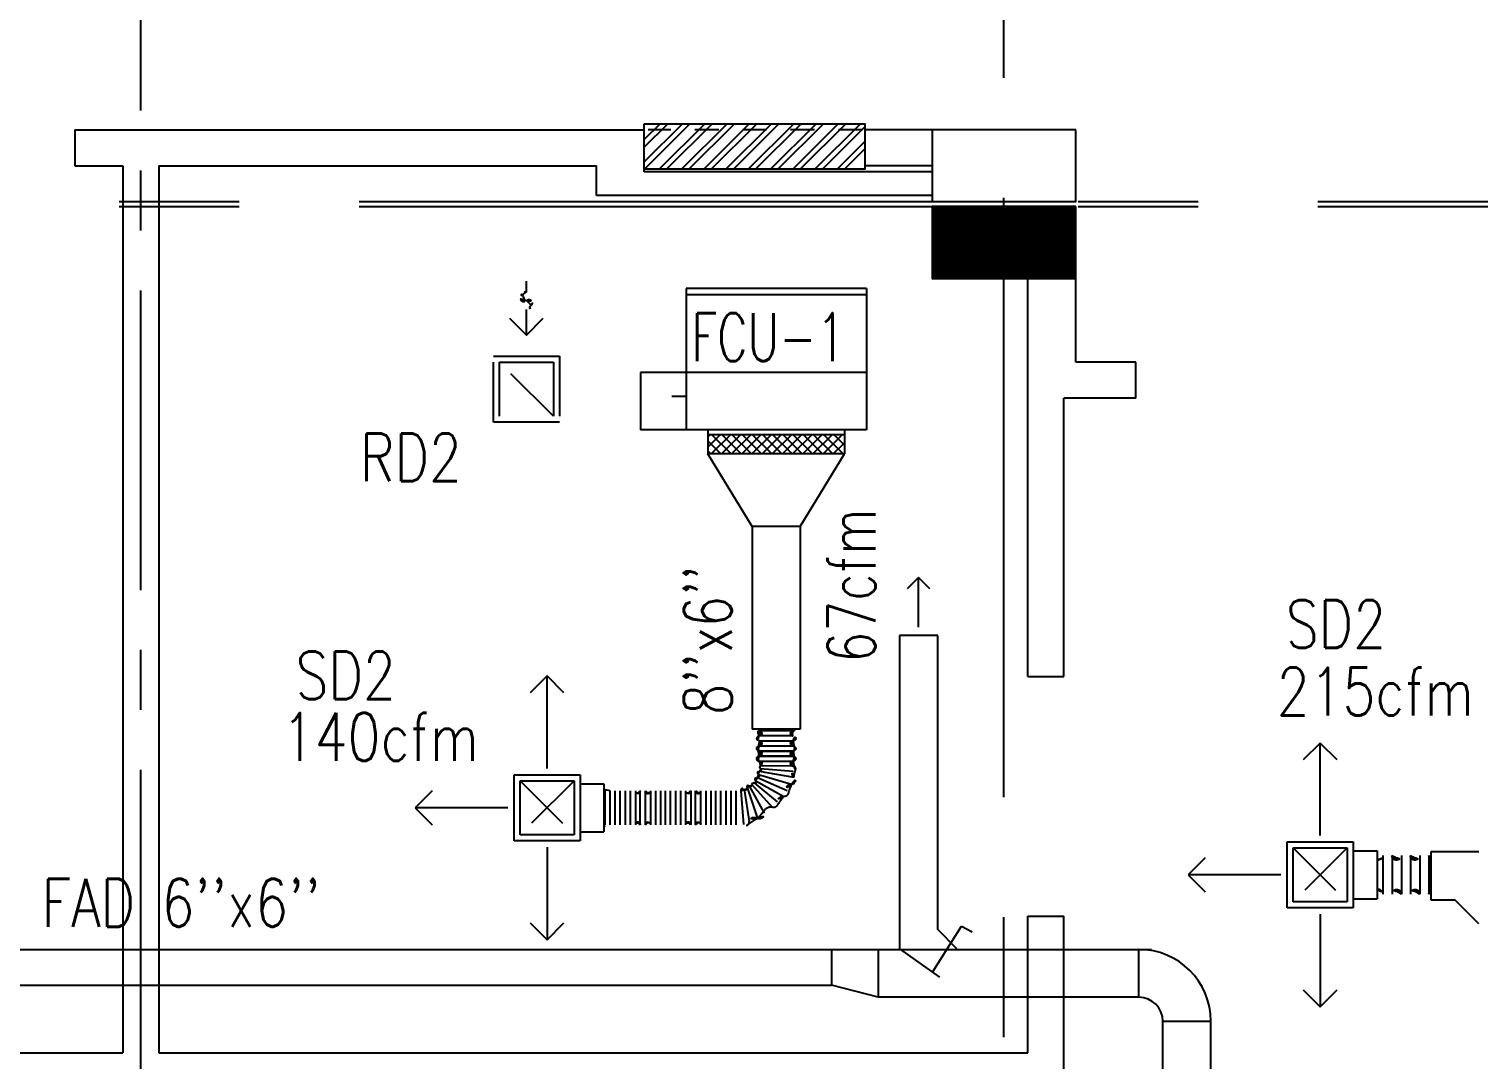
# Model space of a CAD drawing. Extents: x 417866200 to 417866302, y 43498034 to 43498122.
# Drawn here: x 417866255.56 to 417866261.61, y 43498064.48 to 43498068.78 of the extents above; entities that cross this region are included whole.
import ezdxf

# ---------------------------------------------------------------- set-up
doc = ezdxf.new("R2010")
doc.units = 0
doc.header["$MEASUREMENT"] = 0
for name, pattern in [('CENTER', [2, 1.25, -0.25, 0.25, -0.25]), ('CENTERX2', [4, 2.5, -0.5, 0.5, -0.5]), ('HIDDEN', [0.375, 0.25, -0.125])]:
    doc.linetypes.add(name, pattern=pattern)
doc.layers.get('0').update_dxf_attribs({"linetype": 'CONTINUOUS'})
for name, color, linetype in [('AXES', 11, 'CENTERX2'), ('AXES1', 11, 'CENTER'), ('COL', 7, 'CONTINUOUS'), ('DUCT', 6, 'CONTINUOUS'), ('FCU', 6, 'CONTINUOUS'), ('FHC', 9, 'CONTINUOUS'), ('HAT', 11, 'CONTINUOUS'), ('M-AC-FLEX', 7, 'CONTINUOUS'), ('M-EGU.', 2, 'CONTINUOUS'), ('M-TEXT', 2, 'CONTINUOUS'), ('WALL', 9, 'CONTINUOUS')]:
    doc.layers.add(name, color=color, linetype=linetype)
doc.styles.add('ROMANS', font='ROMANS.shx', dxfattribs={"width": 0.6})

# ---------------------------------------------------------------- blocks, each defined once
blk = doc.blocks.new('C5')
at = {"layer": 'HAT', "linetype": 'ByBlock'}
h = blk.add_hatch(dxfattribs=at)
h.set_pattern_fill('ANSI31', color=256, scale=300, style=0)
h.set_pattern_definition([(45, (-223356.1822811712, -51411.00533739349), (-26.51650429449553, 26.51650429449553), [])])
h.paths.add_polyline_path([(300.0000000001455, 300.0000000000218), (0, 300.0000000000146), (0, 1.455191522836685e-11), (300.0000000001164, 3.637978807091713e-11)])
h.paths.add_polyline_path([(599.9999999999709, 300.0000000000073), (300.0000000001455, 300.0000000000073), (300.0000000000873, 4.365574568510056e-11), (600, 6.548361852765083e-11)])
at = {"layer": 'COL'}
blk.add_lwpolyline([(600, 300.0000000000509), (0, 300.0000000000218), (0, 2.91038304567337e-11), (600, 5.820766091346741e-11)], close=True, dxfattribs=at)
blk = doc.blocks.new('*X57')
at = {"color": 0}
for p, q in [((23911.7016311791, -1650.208508714593), (23965.97302511345, -1595.937114780238)), ((23911.7016311791, -1597.1755001256), (23912.94001652446, -1595.937114780238)), ((23969.80072215648, -1695.937114780238), (23911.7016311791, -1637.838023802854)), ((23919.00603370244, -1695.937114780238), (24019.00603370244, -1595.937114780238)), ((24022.83373074547, -1695.937114780238), (23922.83373074547, -1595.937114780238)), ((23972.03904229144, -1695.937114780238), (24072.03904229143, -1595.937114780238)), ((24075.86673933447, -1695.937114780238), (23975.86673933446, -1595.937114780238)), ((24025.07205088043, -1695.937114780238), (24125.07205088042, -1595.937114780238)), ((24128.89974792346, -1695.937114780238), (24028.89974792345, -1595.937114780238)), ((24078.10505946942, -1695.937114780238), (24178.10505946941, -1595.937114780238)), ((24181.93275651245, -1695.937114780238), (24081.93275651244, -1595.937114780238)), ((24131.13806805841, -1695.937114780238), (24231.13806805841, -1595.937114780238)), ((24234.96576510144, -1695.937114780238), (24134.96576510143, -1595.937114780238)), ((24184.1710766474, -1695.937114780238), (24284.1710766474, -1595.937114780238)), ((24287.99877369043, -1695.937114780238), (24187.99877369043, -1595.937114780238)), ((24237.20408523639, -1695.937114780238), (24337.20408523639, -1595.937114780238)), ((24341.03178227942, -1695.937114780238), (24241.03178227942, -1595.937114780238)), ((24290.23709382538, -1695.937114780238), (24390.23709382538, -1595.937114780238)), ((24394.06479086841, -1695.937114780238), (24294.06479086841, -1595.937114780238)), ((24343.27010241437, -1695.937114780238), (24443.27010241437, -1595.937114780238)), ((24447.0977994574, -1695.937114780238), (24347.0977994574, -1595.937114780238)), ((24396.30311100336, -1695.937114780238), (24496.30311100336, -1595.937114780238)), ((24500.13080804639, -1695.937114780238), (24400.13080804639, -1595.937114780238)), ((24449.33611959235, -1695.937114780238), (24549.33611959235, -1595.937114780238)), ((24553.16381663538, -1695.937114780238), (24453.16381663538, -1595.937114780238)), ((24502.36912818134, -1695.937114780238), (24602.36912818134, -1595.937114780238)), ((24606.19682522438, -1695.937114780238), (24506.19682522438, -1595.937114780238)), ((24555.40213677034, -1695.937114780238), (24623.7016311791, -1627.637620371471)), ((24623.7016311791, -1660.408912145975), (24559.22983381337, -1595.937114780238)), ((24623.7016311791, -1607.375903556984), (24612.26284240236, -1595.937114780238)), ((23916.76771356749, -1695.937114780238), (23911.7016311791, -1690.871032391843)), ((24608.43514535933, -1695.937114780238), (24623.7016311791, -1680.670628960463))]:
    blk.add_line(p, q, dxfattribs=at)

msp = doc.modelspace()

# ---------------------------------------------------------------- hatches: boundary and pattern name
at = {"layer": 'FHC', "linetype": 'ByBlock', "ltscale": 0.3}
h = msp.add_hatch(dxfattribs=at)
h.set_pattern_fill('ANSI32', color=11, scale=0.175, style=0)
h.set_pattern_definition([(45, (417866025.9277745, 43498037.14096707), (-0.04640388251536718, 0.04640388251536719), []), (45, (417866025.9587104, 43498037.14096707), (-0.04640388251536718, 0.04640388251536719), [])])
h.paths.add_polyline_path([(417866259.0439568, 43498068.19197241), (417866259.0439568, 43498068.38197241), (417866258.1239568, 43498068.38197241), (417866258.1239568, 43498068.19197241)])
h.paths.add_polyline_path([(417866257.9113482, 43498067.77084868), (417866257.9113482, 43498068.19168202), (417866258.1738482, 43498068.19168202), (417866258.1738482, 43498067.77084868)], flags=9)

# ---------------------------------------------------------------- linework, layer by layer
at = {"layer": 'AXES'}
for p, q in [((417866259.6239568, 43498033.57267877), (417866259.6239568, 43498111.28535389)), ((417866200.9339568, 43498068.05697241), (417866268.6239568, 43498068.05697241)), ((417866200.9339568, 43498068.03697241), (417866268.6239568, 43498068.03697241))]:
    msp.add_line(p, q, dxfattribs=at)
at = {"layer": 'AXES1'}
msp.add_line((417866256.0239568, 43498040.43697241), (417866256.0239568, 43498099.25697241), dxfattribs=at)
at = {"layer": 'DUCT'}
for p, q in [((417866258.574056, 43498066.70158062), (417866258.389256, 43498067.00492969)), ((417866258.7740561, 43498066.70158062), (417866258.958856, 43498067.00492969)), ((417866258.7740561, 43498066.70158062), (417866258.574056, 43498066.70158062)), ((417866258.574056, 43498066.70158062), (417866258.574056, 43498065.85706094)), ((417866258.774056, 43498066.70158062), (417866258.7740559, 43498065.85706094)), ((417866259.3478314, 43498066.24758333), (417866259.1878314, 43498066.24758333)), ((417866259.1878314, 43498066.24758333), (417866259.1878314, 43498064.94067307)), ((417866259.3478314, 43498065.02067307), (417866259.3478314, 43498066.24758333)), ((417866258.7740559, 43498065.85706094), (417866258.574056, 43498065.85706094)), ((417866261.4049506, 43498065.34456706), (417866261.4049506, 43498065.14456706)), ((417866261.6049506, 43498065.34456706), (417866261.4049506, 43498065.34456706)), ((417866261.4049506, 43498065.14456706), (417866261.5049506, 43498065.14456706)), ((417866261.6049506, 43498065.04456706), (417866261.5049506, 43498065.14456706)), ((417866259.3263364, 43498064.84369082), (417866259.4464822, 43498065.03515928)), ((417866259.4278314, 43498064.94067307), (417866259.3478314, 43498065.02067307)), ((417866259.4464822, 43498065.03515928), (417866259.4916357, 43498065.01214089)), ((417866259.4464822, 43498065.03515928), (417866259.4464822, 43498065.03515928)), ((417866253.4605438, 43498064.93845511), (417866260.2400377, 43498064.93845511)), ((417866258.9040488, 43498064.93845511), (417866258.9040488, 43498064.78845511)), ((417866259.0987608, 43498064.93845511), (417866259.0987608, 43498064.73845512)), ((417866259.1878314, 43498064.94067307), (417866259.3557689, 43498064.82308198)), ((417866253.4605438, 43498064.78845511), (417866258.9040488, 43498064.78845511)), ((417866259.0987608, 43498064.73845512), (417866258.9040488, 43498064.78845511)), ((417866260.186946, 43498064.73845512), (417866259.0987608, 43498064.73845512))]:
    msp.add_line(p, q, dxfattribs=at)
at = {"layer": 'DUCT', "color": 2}
for p, q in [((417866259.2678866, 43498066.4897475), (417866259.2207466, 43498066.44260752)), ((417866259.2678866, 43498066.28229366), (417866259.2678866, 43498066.4897475)), ((417866259.3150266, 43498066.44260752), (417866259.2678866, 43498066.4897475))]:
    msp.add_line(p, q, dxfattribs=at)
at = {"layer": 'DUCT', "linetype": 'ByBlock'}
for p, q in [((417866260.186946, 43498064.73845512), (417866260.186946, 43498064.93845511)), ((417866260.2869461, 43498060.72857917), (417866260.2869461, 43498064.63845512)), ((417866260.2869461, 43498064.63845512), (417866260.486946, 43498064.63845512)), ((417866260.486946, 43498054.59822033), (417866260.486946, 43498064.63845512))]:
    msp.add_line(p, q, dxfattribs=at)
for radius in [0.3, 0.1]:
    msp.add_arc((417866260.186946, 43498064.63845512), radius, 0, 90, dxfattribs=at)
at = {"layer": 'FCU', "color": 6}
for p, q in [((417866259.050056, 43498067.69452969), (417866258.298056, 43498067.69452969)), ((417866258.298056, 43498067.69452969), (417866258.298056, 43498067.10492969)), ((417866259.050056, 43498067.69452969), (417866259.050056, 43498067.10492969)), ((417866259.050056, 43498067.34492969), (417866258.298056, 43498067.34492969)), ((417866259.050056, 43498067.10492969), (417866258.298056, 43498067.10492969))]:
    msp.add_line(p, q, dxfattribs=at)
at = {"layer": 'FCU', "color": 3}
for p, q in [((417866259.050056, 43498067.66892969), (417866258.298056, 43498067.66892969)), ((417866258.1076561, 43498067.34492969), (417866258.1076561, 43498067.10492969)), ((417866258.298056, 43498067.34492969), (417866258.1076561, 43498067.34492969)), ((417866258.298056, 43498067.2449158), (417866258.2393769, 43498067.2449158)), ((417866258.298056, 43498067.10492969), (417866258.1076561, 43498067.10492969)), ((417866258.3892561, 43498067.10492969), (417866258.3892561, 43498067.00492969)), ((417866258.958856, 43498067.08492969), (417866258.3892561, 43498067.08492969)), ((417866258.958856, 43498067.10492969), (417866258.958856, 43498067.00492969)), ((417866258.958856, 43498067.00492969), (417866258.3892561, 43498067.00492969))]:
    msp.add_line(p, q, dxfattribs=at)
at = {"layer": 'FHC', "color": 250, "linetype": 'HIDDEN', "ltscale": 0.25}
msp.add_line((417866259.0342513, 43498068.35697241), (417866258.1396002, 43498068.35697241), dxfattribs=at)
at = {"layer": 'FHC', "linetype": 'ByBlock', "ltscale": 0.3}
msp.add_lwpolyline([(417866258.1239568, 43498068.38197241), (417866259.0439568, 43498068.38197241), (417866259.0439568, 43498068.19197241), (417866258.1239568, 43498068.19197241)], close=True, dxfattribs=at)
at = {"layer": 'M-AC-FLEX', "color": 11}
for p, q in [((417866258.6033992, 43498065.80794889), (417866258.7447128, 43498065.80794889)), ((417866258.7448979, 43498065.84977932), (417866258.6035843, 43498065.84977932)), ((417866258.7448979, 43498065.82869662), (417866258.6035843, 43498065.82869662)), ((417866258.6033992, 43498065.78683264), (417866258.7447128, 43498065.78683264)), ((417866258.6033992, 43498065.78683252), (417866258.7447128, 43498065.78683252)), ((417866258.6033992, 43498065.76571638), (417866258.7447128, 43498065.76571638)), ((417866258.6033992, 43498065.76571626), (417866258.7447128, 43498065.76571626)), ((417866258.7447128, 43498065.76571622), (417866258.6033992, 43498065.76571622)), ((417866258.6033992, 43498065.74460001), (417866258.7447128, 43498065.74460001)), ((417866258.6033992, 43498065.74459995), (417866258.7447127, 43498065.74459995)), ((417866258.7447128, 43498065.74459987), (417866258.6033992, 43498065.74459987)), ((417866258.6033992, 43498065.72348364), (417866258.7447127, 43498065.72348364)), ((417866258.607505, 43498065.69243149), (417866258.7447127, 43498065.68125102)), ((417866258.7447127, 43498065.70236734), (417866258.6093779, 43498065.70422328)), ((417866258.5714479, 43498065.62734431), (417866258.6569511, 43498065.53208973)), ((417866258.5815038, 43498065.6325309), (417866258.6786684, 43498065.55327661)), ((417866258.5890296, 43498065.64135499), (417866258.7056782, 43498065.57646395)), ((417866258.595461, 43498065.65505644), (417866258.7195558, 43498065.60036328)), ((417866258.6003062, 43498065.66817981), (417866258.7380382, 43498065.62691262)), ((417866258.6030498, 43498065.6813351), (417866258.7482136, 43498065.65698989)), ((417866257.9606363, 43498065.45791528), (417866257.9606363, 43498065.59922884)), ((417866257.981719, 43498065.45791528), (417866257.981719, 43498065.59922884)), ((417866258.0024649, 43498065.45791528), (417866258.0024649, 43498065.59922884)), ((417866258.0235476, 43498065.45791528), (417866258.0235476, 43498065.59922884)), ((417866258.0442953, 43498065.59941395), (417866258.0442953, 43498065.45810041)), ((417866258.0654116, 43498065.59941395), (417866258.0654116, 43498065.45810041)), ((417866258.0654117, 43498065.59941395), (417866258.0654117, 43498065.45810041)), ((417866258.0865278, 43498065.59941395), (417866258.0865278, 43498065.45810041)), ((417866258.0865279, 43498065.59941395), (417866258.0865279, 43498065.45810041)), ((417866258.1072757, 43498065.45791528), (417866258.1072757, 43498065.59922884)), ((417866258.1283919, 43498065.45791528), (417866258.1283919, 43498065.59922884)), ((417866258.1491396, 43498065.59941395), (417866258.1491396, 43498065.45810041)), ((417866258.1491398, 43498065.59941395), (417866258.1491398, 43498065.45810041)), ((417866258.1702559, 43498065.59941395), (417866258.1702559, 43498065.45810041)), ((417866258.170256, 43498065.59941395), (417866258.170256, 43498065.45810041)), ((417866258.1913723, 43498065.59941395), (417866258.1913723, 43498065.45810041)), ((417866258.2121199, 43498065.45791528), (417866258.2121199, 43498065.59922884)), ((417866258.21212, 43498065.45791528), (417866258.21212, 43498065.59922884)), ((417866258.2332026, 43498065.45791528), (417866258.2332026, 43498065.59922884)), ((417866258.2332027, 43498065.45791528), (417866258.2332027, 43498065.59922884)), ((417866258.2539504, 43498065.59941395), (417866258.2539504, 43498065.45810041)), ((417866258.2750666, 43498065.59941395), (417866258.2750666, 43498065.45810041)), ((417866258.2750667, 43498065.59941395), (417866258.2750667, 43498065.45810041)), ((417866258.2961829, 43498065.59941395), (417866258.2961829, 43498065.45810041)), ((417866258.296183, 43498065.59941395), (417866258.296183, 43498065.45810041)), ((417866258.3172992, 43498065.59941395), (417866258.3172992, 43498065.45810041)), ((417866258.338047, 43498065.45791528), (417866258.338047, 43498065.59922884)), ((417866258.3587947, 43498065.59941395), (417866258.3587947, 43498065.45810041)), ((417866258.3587948, 43498065.59941395), (417866258.3587948, 43498065.45810041)), ((417866258.3799109, 43498065.59941395), (417866258.3799109, 43498065.45810041)), ((417866258.3799111, 43498065.59941395), (417866258.3799111, 43498065.45810041)), ((417866258.4010273, 43498065.59941395), (417866258.4010273, 43498065.45810041)), ((417866258.421775, 43498065.45791528), (417866258.421775, 43498065.59922884)), ((417866258.4428577, 43498065.45791528), (417866258.4428577, 43498065.59922884)), ((417866258.4636055, 43498065.59941395), (417866258.4636055, 43498065.45810041)), ((417866258.4847218, 43498065.59941395), (417866258.4847218, 43498065.45810041)), ((417866258.5058381, 43498065.59941395), (417866258.5058381, 43498065.45810041)), ((417866258.5269544, 43498065.59941395), (417866258.537748, 43498065.45882174)), ((417866258.5409253, 43498065.6063797), (417866258.5607933, 43498065.47144783)), ((417866258.5524873, 43498065.61280455), (417866258.5960288, 43498065.4844558)), ((417866258.560887, 43498065.62001169), (417866258.6232896, 43498065.50630388)), ((417866261.2043572, 43498065.33005215), (417866261.2043572, 43498065.16905825)), ((417866261.2426735, 43498065.33005215), (417866261.2426735, 43498065.16905825)), ((417866261.2426735, 43498065.33005215), (417866261.2426735, 43498065.16905825)), ((417866261.2816734, 43498065.33005215), (417866261.2816734, 43498065.16905825)), ((417866261.2816734, 43498065.33005215), (417866261.2816734, 43498065.16905825)), ((417866261.3193024, 43498065.33005215), (417866261.3193024, 43498065.16905825)), ((417866261.3193024, 43498065.33005215), (417866261.3193024, 43498065.16905825)), ((417866261.3583024, 43498065.33005215), (417866261.3583024, 43498065.16905825)), ((417866261.3583024, 43498065.33005215), (417866261.3583024, 43498065.16905825)), ((417866261.3966186, 43498065.33005215), (417866261.3966186, 43498065.16905825)), ((417866261.3966187, 43498065.33005215), (417866261.3966187, 43498065.16905825))]:
    msp.add_line(p, q, dxfattribs=at)
at = {"layer": 'M-AC-FLEX'}
for points in [[(417866258.6033992, 43498065.80794895, -1), (417866258.6033992, 43498065.78683264, 0.9999999999999997), (417866258.6033992, 43498065.76571626)], [(417866258.603618, 43498065.84981293, -0.9984073273170896), (417866258.6035843, 43498065.82869662, 1.018005099723095), (417866258.6035843, 43498065.80795056)], [(417866258.603618, 43498065.828663, 0.9981661208374292), (417866258.6035843, 43498065.84977932, -0.3698549349411748), (417866258.5933146, 43498065.85706094, -0.3698549349411748)], [(417866258.6033992, 43498065.78683264, 1), (417866258.6033992, 43498065.80794895)], [(417866258.7447128, 43498065.80794895, 1), (417866258.7447128, 43498065.78683264, -0.9999999999999997), (417866258.7447128, 43498065.76571626)], [(417866258.7448642, 43498065.84981293, 0.9984073273170896), (417866258.7448979, 43498065.82869662, -0.008922227067377475), (417866258.7452681, 43498065.82869662)], [(417866258.7448642, 43498065.828663, -0.9984073273170896), (417866258.7448979, 43498065.84977932, 0.008922227067377475), (417866258.7452681, 43498065.84977932)], [(417866258.7447128, 43498065.84975971, 0.3682764080200047), (417866258.7549781, 43498065.85706094, 0.3682764080200047)], [(417866258.7447128, 43498065.80794895, 0.9998379277357049), (417866258.745083, 43498065.82869828)], [(417866258.745083, 43498065.80794895, -0.004461024754221227), (417866258.7448979, 43498065.80795056)], [(417866258.6033992, 43498065.76571626, -1), (417866258.6033992, 43498065.78683264)], [(417866258.6033992, 43498065.78683264, 1), (417866258.6033992, 43498065.76571626)], [(417866258.6033992, 43498065.74460001, 1), (417866258.6033992, 43498065.76571626, -0.9999999999999997), (417866258.6033992, 43498065.78683264)], [(417866258.6033992, 43498065.76571628, -1), (417866258.6033992, 43498065.7446, 0.9999999999999997), (417866258.6033992, 43498065.72348359)], [(417866258.6033992, 43498065.76571626, -1), (417866258.6033992, 43498065.74460001)], [(417866258.7447128, 43498065.74460001, -1), (417866258.7447128, 43498065.76571626, 0.9999999999999997), (417866258.7447128, 43498065.78683264)], [(417866258.7447128, 43498065.7446, -1), (417866258.7447128, 43498065.76571628)], [(417866258.7447128, 43498065.76571628, 1), (417866258.7447128, 43498065.7446, -0.9999999999999997), (417866258.7447128, 43498065.72348359)], [(417866258.609378, 43498065.70422328, 0.7366527042480485), (417866258.6033992, 43498065.72348364, -0.9999999999999997), (417866258.6033992, 43498065.74459995)], [(417866258.6033992, 43498065.74459995, 1), (417866258.6033992, 43498065.72348364)], [(417866258.5988567, 43498065.6690181, -0.7889296185133154), (417866258.6037093, 43498065.68130573, 1.030272386508582), (417866258.607505, 43498065.69243149)], [(417866258.6033992, 43498065.72348364, -0.6067944643373333), (417866258.6120481, 43498065.70687008, -0.6067944643373333)], [(417866258.607505, 43498065.69243149, -0.6358369232681167), (417866258.609378, 43498065.70422328, -0.7241608813488177)], [(417866258.7447126, 43498065.70236735, -1), (417866258.7447126, 43498065.72348364, 0.9999999999999997), (417866258.7447126, 43498065.74459995)], [(417866258.7447126, 43498065.72348364, 1), (417866258.7447126, 43498065.70236735, -0.9999999999999997), (417866258.7447126, 43498065.68125103)], [(417866258.7447126, 43498065.72348364, 0.6067944643373333), (417866258.7360636, 43498065.70687008, 0.6067944643373333)], [(417866258.7479552, 43498065.65703323, -0.5759394280693508), (417866258.7447126, 43498065.68125103, 0.9999999999999997), (417866258.7447126, 43498065.70236735)], [(417866258.7447126, 43498065.74459995, -1), (417866258.7447126, 43498065.72348364)], [(417866258.7447128, 43498065.74460001, -0.008838266450706346), (417866258.7450796, 43498065.74460001, -0.008838266450706346)], [(417866258.7447128, 43498065.72348359, 1), (417866258.7447128, 43498065.7446)], [(417866258.745083, 43498065.74460001, 0.004461024754221227), (417866258.7448979, 43498065.74459834)], [(417866258.5524873, 43498065.61280455, -1.125229476541332), (417866258.560887, 43498065.62001169, 1.125109979971999), (417866258.5708014, 43498065.62852, 0.8939543854193712)], [(417866258.5708014, 43498065.62852, -0.6981972938900255), (417866258.5815038, 43498065.63253091, 1.180405310186322), (417866258.5890297, 43498065.64135499)], [(417866258.5890297, 43498065.64135499, -0.8502721617339409), (417866258.5926605, 43498065.65554486, 1.072461327911159), (417866258.5988567, 43498065.6690181)], [(417866258.7380382, 43498065.62691262, 0.6527634990281133), (417866258.7195558, 43498065.60036328, -0.7640765146034335), (417866258.705678, 43498065.57646396, 0.4285672725861293), (417866258.6786684, 43498065.55327661, -0.6960926082544788), (417866258.6569511, 43498065.53208973)], [(417866258.7380382, 43498065.62691262, 0.66504159873545), (417866258.7482136, 43498065.65698989)], [(417866257.9817526, 43498065.59919519, -0.9963644465409286), (417866257.9606363, 43498065.59922884, 0.265990838135264), (417866257.955675, 43498065.60826535, 0.265990838135264)], [(417866257.9606027, 43498065.59919519, 0.9984073273170896), (417866257.981719, 43498065.59922884, -1.018005099723095), (417866258.0024651, 43498065.59922884)], [(417866258.0235812, 43498065.59919519, -0.9984073273170896), (417866258.0024649, 43498065.59922884, 1.018005099723095), (417866257.9817188, 43498065.59922884)], [(417866258.0024313, 43498065.59919519, 0.9984073273170896), (417866258.0235476, 43498065.59922884, -1.018005099723095), (417866258.0442936, 43498065.59922884)], [(417866258.0442953, 43498065.59941395, 1), (417866258.0654116, 43498065.59941395, -0.9999999999999997), (417866258.0865279, 43498065.59941395)], [(417866258.0654116, 43498065.59941395, -1), (417866258.0442953, 43498065.59941395)], [(417866258.0865279, 43498065.59941395, 1), (417866258.0654116, 43498065.59941395)], [(417866258.0654116, 43498065.59941395, -1), (417866258.0865279, 43498065.59941395)], [(417866258.1076442, 43498065.59941395, -1), (417866258.0865279, 43498065.59941395, 0.9999999999999997), (417866258.0654116, 43498065.59941395)], [(417866258.0865279, 43498065.59941395, 1), (417866258.1076442, 43498065.59941395)], [(417866258.0900498, 43498065.59104237, 0.6319346001468779), (417866258.1072757, 43498065.59922884, -1.018005099723095), (417866258.1280217, 43498065.59922884)], [(417866258.1073093, 43498065.59919519, -0.6322644670482122), (417866258.0900498, 43498065.59106984, -0.6322644670482122)], [(417866258.1456178, 43498065.59104237, -0.6319346001468779), (417866258.1283919, 43498065.59922884, 1.018005099723095), (417866258.1076459, 43498065.59922884)], [(417866258.1280234, 43498065.59941395, 1), (417866258.1491396, 43498065.59941395, -0.9999999999999997), (417866258.170256, 43498065.59941395)], [(417866258.1491396, 43498065.59941395, -1), (417866258.1280234, 43498065.59941395)], [(417866258.1283583, 43498065.59919519, 0.6322644670482122), (417866258.1456178, 43498065.59106984, 0.6322644670482122)], [(417866258.1491396, 43498065.59941395, -1), (417866258.170256, 43498065.59941395)], [(417866258.1913723, 43498065.59941395, -1), (417866258.170256, 43498065.59941395, 0.9999999999999997), (417866258.1491396, 43498065.59941395)], [(417866258.170256, 43498065.59941395, 1), (417866258.1491396, 43498065.59941395)], [(417866258.170256, 43498065.59941395, 1), (417866258.1913723, 43498065.59941395)], [(417866258.2332363, 43498065.59919519, -0.9984073273170896), (417866258.21212, 43498065.59922884, 1.018005099723095), (417866258.1913739, 43498065.59922884)], [(417866258.2120863, 43498065.59919519, 0.9984073273170896), (417866258.2332026, 43498065.59922884, -1.018005099723095), (417866258.2539487, 43498065.59922884)], [(417866258.2120864, 43498065.59919519, 0.9985957040927387), (417866258.2332027, 43498065.59922884, -0.008922268908771243), (417866258.2332027, 43498065.59959908, -0.008922268908771243)], [(417866258.2332363, 43498065.59919519, -0.9985957040927387), (417866258.2121199, 43498065.59922884, 0.008922268908771243), (417866258.2121199, 43498065.59959908, 0.008922268908771243)], [(417866258.2539503, 43498065.59941395, 1), (417866258.2750666, 43498065.59941395, -0.9999999999999997), (417866258.296183, 43498065.59941395)], [(417866258.2750666, 43498065.59941395, -1), (417866258.2539503, 43498065.59941395)], [(417866258.296183, 43498065.59941395, 1), (417866258.2750666, 43498065.59941395)], [(417866258.2750666, 43498065.59941395, -1), (417866258.296183, 43498065.59941395)], [(417866258.3172992, 43498065.59941395, -1), (417866258.296183, 43498065.59941395, 0.9999999999999997), (417866258.2750666, 43498065.59941395)], [(417866258.296183, 43498065.59941395, 1), (417866258.3172992, 43498065.59941395)], [(417866258.2997048, 43498065.59104237, 0.6319346001468779), (417866258.3169307, 43498065.59922884, -1.018005099723095), (417866258.3376768, 43498065.59922884)], [(417866258.3169643, 43498065.59919519, -0.6322644670482122), (417866258.2997048, 43498065.59106984, -0.6322644670482122)], [(417866258.3552728, 43498065.59104237, -0.6319346001468779), (417866258.338047, 43498065.59922884, 1.018005099723095), (417866258.3173009, 43498065.59922884)], [(417866258.3376784, 43498065.59941395, 1), (417866258.3587947, 43498065.59941395, -0.9999999999999997), (417866258.3799111, 43498065.59941395)], [(417866258.3587947, 43498065.59941395, -1), (417866258.3376784, 43498065.59941395)], [(417866258.3380134, 43498065.59919519, 0.6322644670482122), (417866258.3552728, 43498065.59106984, 0.6322644670482122)], [(417866258.3587947, 43498065.59941395, -1), (417866258.3799111, 43498065.59941395)], [(417866258.4010274, 43498065.59941395, -1), (417866258.3799111, 43498065.59941395, 0.9999999999999997), (417866258.3587947, 43498065.59941395)], [(417866258.3799111, 43498065.59941395, 1), (417866258.3587947, 43498065.59941395)], [(417866258.3799111, 43498065.59941395, 1), (417866258.4010274, 43498065.59941395)], [(417866258.4428914, 43498065.59919519, -0.9984073273170896), (417866258.421775, 43498065.59922884, 1.018005099723095), (417866258.401029, 43498065.59922884)], [(417866258.4217414, 43498065.59919519, 0.9984073273170896), (417866258.4428577, 43498065.59922884, -1.018005099723095), (417866258.4636038, 43498065.59922884)], [(417866258.4636055, 43498065.59941395, 1), (417866258.4847217, 43498065.59941395, -0.9999999999999997), (417866258.5058381, 43498065.59941395)], [(417866258.4847217, 43498065.59941395, -1), (417866258.4636055, 43498065.59941395)], [(417866258.5058381, 43498065.59941395, 1), (417866258.4847217, 43498065.59941395)], [(417866258.5058381, 43498065.59941395, 0.9874952921248068), (417866258.5269576, 43498065.59915216, 0.6067944643373333)], [(417866258.5269576, 43498065.59915216, -0.8795186256916419), (417866258.5409253, 43498065.6063797, 1.034976402134338), (417866258.5524873, 43498065.61280455)], [(417866258.5960288, 43498065.48445581, 0.6044365867371791), (417866258.6232896, 43498065.50630388, -0.4979927686968896), (417866258.6569511, 43498065.53208973)], [(417866257.955675, 43498065.44906356, 0.2564449898128196), (417866257.960638, 43498065.45773017)], [(417866257.9606027, 43498065.45794895, -0.9984073273170896), (417866257.981719, 43498065.45791528, 0.008922227067377475), (417866257.981719, 43498065.45754506)], [(417866257.9817526, 43498065.45794895, 0.9984073273170896), (417866257.9606363, 43498065.45791528, -0.008922227067377475), (417866257.9606363, 43498065.45754506)], [(417866257.9817172, 43498065.45810041, 0.9998379277357049), (417866258.0024666, 43498065.45773017)], [(417866258.0024667, 43498065.45810041, -0.9998379277357049), (417866257.9817173, 43498065.45773017)], [(417866258.0024313, 43498065.45794895, -0.9984073273170896), (417866258.0235476, 43498065.45791528, 0.008922227067377475), (417866258.0235476, 43498065.45754506)], [(417866258.0235812, 43498065.45794895, 0.9984073273170896), (417866258.0024649, 43498065.45791528, -0.008922227067377475), (417866258.0024649, 43498065.45754506)], [(417866258.0442953, 43498065.45810041, -0.9998379277357049), (417866258.0235459, 43498065.45773017)], [(417866258.0442953, 43498065.45773017, 0.004461024754221227), (417866258.0442936, 43498065.45791528)], [(417866258.0442953, 43498065.45810041, -1), (417866258.0654116, 43498065.45810041, 0.9999999999999997), (417866258.0865279, 43498065.45810041)], [(417866258.1076442, 43498065.45810041, 1), (417866258.0865279, 43498065.45810041, -0.9999999999999997), (417866258.0654116, 43498065.45810041)], [(417866258.1073093, 43498065.45794895, 0.6322644670482122), (417866258.0900498, 43498065.4660743, 0.6322644670482122)], [(417866258.0900498, 43498065.46610176, -0.6319346001468779), (417866258.1072757, 43498065.45791528, 0.008922227067377475), (417866258.1072757, 43498065.45754506)], [(417866258.1280234, 43498065.45810041, -0.9998379277357049), (417866258.107274, 43498065.45773017)], [(417866258.1076442, 43498065.45810041, 0.9998379277357049), (417866258.1283936, 43498065.45773017)], [(417866258.1076442, 43498065.45773017, -0.004461024754221227), (417866258.1076459, 43498065.45791528)], [(417866258.1280234, 43498065.45773017, 0.004461024754221227), (417866258.1280217, 43498065.45791528)], [(417866258.1280234, 43498065.45810041, -1), (417866258.1491396, 43498065.45810041, 0.9999999999999997), (417866258.170256, 43498065.45810041)], [(417866258.1283583, 43498065.45794895, -0.6322644670482122), (417866258.1456178, 43498065.4660743, -0.6322644670482122)], [(417866258.1456178, 43498065.46610176, 0.6319346001468779), (417866258.1283919, 43498065.45791528, -0.008922227067377475), (417866258.1283919, 43498065.45754506)], [(417866258.1913723, 43498065.45810041, 1), (417866258.170256, 43498065.45810041, -0.9999999999999997), (417866258.1491396, 43498065.45810041)], [(417866258.1913723, 43498065.45810041, 0.9998379277357049), (417866258.2121217, 43498065.45773017)], [(417866258.1913723, 43498065.45773017, -0.004461024754221227), (417866258.1913739, 43498065.45791528)], [(417866258.2120863, 43498065.45794895, -0.9984073273170896), (417866258.2332026, 43498065.45791528, 0.008922227067377475), (417866258.2332026, 43498065.45754506)], [(417866258.2120864, 43498065.45794895, -0.9984073273170896), (417866258.2332027, 43498065.45791528, 0.008922227067377475), (417866258.2332027, 43498065.45754506)], [(417866258.2332363, 43498065.45794895, 0.9984073273170896), (417866258.2121199, 43498065.45791528, -0.008922227067377475), (417866258.2121199, 43498065.45754506)], [(417866258.2121199, 43498065.45765333, 0.001851896371532946), (417866258.2121216, 43498065.45773017)], [(417866258.2332363, 43498065.45794895, 0.9984073273170896), (417866258.21212, 43498065.45791528, -0.008922227067377475), (417866258.21212, 43498065.45754506)], [(417866258.2539503, 43498065.45810041, -0.9998379277357049), (417866258.233201, 43498065.45773017)], [(417866258.2332027, 43498065.45765333, -0.001851896371532946), (417866258.233201, 43498065.45773017)], [(417866258.2539503, 43498065.45773017, 0.004461024754221227), (417866258.2539487, 43498065.45791528)], [(417866258.2539503, 43498065.45810041, -1), (417866258.2750666, 43498065.45810041, 0.9999999999999997), (417866258.296183, 43498065.45810041)], [(417866258.3172992, 43498065.45810041, 1), (417866258.296183, 43498065.45810041, -0.9999999999999997), (417866258.2750666, 43498065.45810041)], [(417866258.3169643, 43498065.45794895, 0.6322644670482122), (417866258.2997048, 43498065.4660743, 0.6322644670482122)], [(417866258.2997048, 43498065.46610176, -0.6319346001468779), (417866258.3169307, 43498065.45791528, 0.008922227067377475), (417866258.3169307, 43498065.45754506)], [(417866258.3376784, 43498065.45810041, -0.9998379277357049), (417866258.316929, 43498065.45773017)], [(417866258.3172992, 43498065.45810041, 0.9998379277357049), (417866258.3380486, 43498065.45773017)], [(417866258.3172992, 43498065.45773017, -0.004461024754221227), (417866258.3173009, 43498065.45791528)], [(417866258.3376784, 43498065.45773017, 0.004461024754221227), (417866258.3376768, 43498065.45791528)], [(417866258.3376784, 43498065.45810041, -1), (417866258.3587947, 43498065.45810041, 0.9999999999999997), (417866258.3799111, 43498065.45810041)], [(417866258.3380134, 43498065.45794895, -0.6322644670482122), (417866258.3552728, 43498065.4660743, -0.6322644670482122)], [(417866258.3552728, 43498065.46610176, 0.6319346001468779), (417866258.338047, 43498065.45791528, -0.008922227067377475), (417866258.338047, 43498065.45754506)], [(417866258.4010274, 43498065.45810041, 1), (417866258.3799111, 43498065.45810041, -0.9999999999999997), (417866258.3587947, 43498065.45810041)], [(417866258.4010274, 43498065.45810041, 0.9998379277357049), (417866258.4217767, 43498065.45773017)], [(417866258.4010274, 43498065.45773017, -0.004461024754221227), (417866258.401029, 43498065.45791528)], [(417866258.4217414, 43498065.45794895, -0.9984073273170896), (417866258.4428577, 43498065.45791528, 0.008922227067377475), (417866258.4428577, 43498065.45754506)], [(417866258.4428914, 43498065.45794895, 0.9984073273170896), (417866258.421775, 43498065.45791528, -0.008922227067377475), (417866258.421775, 43498065.45754506)], [(417866258.4636055, 43498065.45810041, -0.9998379277357049), (417866258.4428561, 43498065.45773017)], [(417866258.4636055, 43498065.45773017, 0.004461024754221227), (417866258.4636038, 43498065.45791528)], [(417866258.4636055, 43498065.45810041, -1), (417866258.4847217, 43498065.45810041, 0.9999999999999997), (417866258.5058381, 43498065.45810041)], [(417866258.537748, 43498065.45882174, 0.6615783930473179), (417866258.5058381, 43498065.45810041, -0.9999999999999997), (417866258.4847217, 43498065.45810041)], [(417866258.5961357, 43498065.48411513, 0.5624423143818801), (417866258.5607932, 43498065.47144783, -0.8035913462615775), (417866258.537748, 43498065.45882174)], [(417866261.1811391, 43498065.31090994, 0.4715888114901708), (417866261.2043572, 43498065.33005215, -1.01800509972273), (417866261.2426735, 43498065.33005215)], [(417866261.2809862, 43498065.33005215, -1.017916123276695), (417866261.3193024, 43498065.33005215)], [(417866261.3199896, 43498065.33005215, 1.017916123276695), (417866261.2816734, 43498065.33005215)], [(417866261.4049506, 43498065.314067, -0.2449747925433298), (417866261.3966187, 43498065.33005215, 1.01800509972273), (417866261.3583024, 43498065.33005215)], [(417866261.3966186, 43498065.33005215, 0.244975214749917), (417866261.4049506, 43498065.314067, 0.244975214749917)], [(417866261.1811391, 43498065.18820046, -0.4715888114901708), (417866261.2043572, 43498065.16905825, 1.018005099723095), (417866261.2426735, 43498065.16905825)], [(417866261.2809863, 43498065.16837114, 1.00000155094459), (417866261.3193024, 43498065.16905825)], [(417866261.3199896, 43498065.16837114, -1.00000155094459), (417866261.2816734, 43498065.16905825)], [(417866261.4049506, 43498065.1850434, 0.2449747925433298), (417866261.3966187, 43498065.16905825, -1.018005099723095), (417866261.3583024, 43498065.16905825)], [(417866261.3966186, 43498065.16905825, -0.244975214749917), (417866261.4049506, 43498065.1850434, -0.244975214749917)]]:
    msp.add_lwpolyline(points, format="xyb", dxfattribs=at)
for centre, radius, start, end in [((417866261.2621735, 43498065.33005214), 0.01949999999998908, 180, 331.5686375367698), ((417866261.2621735, 43498065.33005214), 0.01949999999998908, 208.4313624632302, 0), ((417866261.3388024, 43498065.33005214), 0.01949999999998908, 180, 331.5686375367698), ((417866261.3388024, 43498065.33005214), 0.01949999999998908, 208.4313624632302, 0), ((417866261.2621735, 43498065.16906425), 0.0195000009375944, 28.4313693447647, 180.0177687376152), ((417866261.2621735, 43498065.16906425), 0.0195000009375944, 28.4313693447647, 180.0177687376152), ((417866261.2621735, 43498065.16906425), 0.0195000009375944, 359.9822312623847, 151.5686306552353), ((417866261.2621735, 43498065.16906425), 0.0195000009375944, 359.9822312623847, 151.5686306552353), ((417866261.3388024, 43498065.16906425), 0.0195000009375944, 28.4313693447647, 180.0177687376152), ((417866261.3388024, 43498065.16906425), 0.0195000009375944, 28.4313693447647, 180.0177687376152), ((417866261.3388024, 43498065.16906425), 0.0195000009375944, 359.9822312623847, 151.5686306552353), ((417866261.3388024, 43498065.16906425), 0.0195000009375944, 359.9822312623847, 151.5686306552353)]:
    msp.add_arc(centre, radius, start, end, dxfattribs=at)
at = {"layer": 'M-EGU.'}
for p, q in [((417866257.631973, 43498067.68218808), (417866257.631973, 43498067.72518627)), ((417866257.5612623, 43498067.57089695), (417866257.631973, 43498067.50018627)), ((417866257.631973, 43498067.50018627), (417866257.631973, 43498067.60704315)), ((417866257.631973, 43498067.50018627), (417866257.7026836, 43498067.57089695)), ((417866257.519473, 43498067.16268627), (417866257.519473, 43498067.38768627)), ((417866257.519473, 43498067.38768627), (417866257.744473, 43498067.38768627)), ((417866257.744473, 43498067.38768627), (417866257.744473, 43498067.16268627)), ((417866257.718175, 43498066.07857207), (417866257.6474643, 43498066.00786139)), ((417866257.7888857, 43498066.00786139), (417866257.718175, 43498066.07857207)), ((417866257.718175, 43498065.6923897), (417866257.718175, 43498066.07857207)), ((417866260.9428517, 43498065.79897241), (417866260.872141, 43498065.72826173)), ((417866261.0135624, 43498065.72826173), (417866260.9428517, 43498065.79897241)), ((417866260.9428517, 43498065.41279005), (417866260.9428517, 43498065.79897241)), ((417866257.580675, 43498065.39107207), (417866257.580675, 43498065.66607207)), ((417866257.580675, 43498065.66607207), (417866257.855675, 43498065.66607207)), ((417866257.855675, 43498065.66607207), (417866257.855675, 43498065.39107207)), ((417866257.855675, 43498065.62857207), (417866257.955675, 43498065.62857207)), ((417866257.955675, 43498065.62857207), (417866257.955675, 43498065.42857207)), ((417866257.2388857, 43498065.59928275), (417866257.168175, 43498065.52857207)), ((417866257.168175, 43498065.52857207), (417866257.2388857, 43498065.45786139)), ((417866257.5543573, 43498065.52857207), (417866257.168175, 43498065.52857207)), ((417866257.855675, 43498065.39107207), (417866257.580675, 43498065.39107207)), ((417866257.855675, 43498065.42857207), (417866257.955675, 43498065.42857207)), ((417866260.8053517, 43498065.11147241), (417866260.8053517, 43498065.38647241)), ((417866260.8053517, 43498065.38647241), (417866261.0803517, 43498065.38647241)), ((417866261.0803517, 43498065.38647241), (417866261.0803517, 43498065.11147241)), ((417866257.718175, 43498065.36475444), (417866257.718175, 43498064.97857207)), ((417866261.0803517, 43498065.34897241), (417866261.1803517, 43498065.34897241)), ((417866261.1803517, 43498065.34897241), (417866261.1803517, 43498065.14897241)), ((417866260.4635624, 43498065.31968309), (417866260.3928517, 43498065.24897242)), ((417866260.3928517, 43498065.24897242), (417866260.4635624, 43498065.17826173)), ((417866260.7790341, 43498065.24897242), (417866260.3928517, 43498065.24897242)), ((417866261.0803517, 43498065.14897241), (417866261.1803517, 43498065.14897241)), ((417866261.0803517, 43498065.11147241), (417866260.8053517, 43498065.11147241)), ((417866260.9428517, 43498065.08515478), (417866260.9428517, 43498064.69897241)), ((417866257.6474643, 43498065.04928275), (417866257.718175, 43498064.97857207)), ((417866257.718175, 43498064.97857207), (417866257.7888857, 43498065.04928275)), ((417866260.872141, 43498064.76968309), (417866260.9428517, 43498064.69897241)), ((417866260.9428517, 43498064.69897241), (417866261.0135624, 43498064.76968309))]:
    msp.add_line(p, q, dxfattribs=at)
at = {"layer": 'M-EGU.', "linetype": 'HIDDEN'}
for p, q in [((417866257.494473, 43498067.13768627), (417866257.494473, 43498067.41268627)), ((417866257.494473, 43498067.41268627), (417866257.769473, 43498067.41268627)), ((417866257.744473, 43498067.16268627), (417866257.519473, 43498067.38768627)), ((417866257.769473, 43498067.41268627), (417866257.769473, 43498067.13768627)), ((417866257.769473, 43498067.13768627), (417866257.494473, 43498067.13768627)), ((417866257.605675, 43498065.64107207), (417866257.830675, 43498065.64107207)), ((417866257.830675, 43498065.64107207), (417866257.605675, 43498065.41607207)), ((417866257.605675, 43498065.64107207), (417866257.830675, 43498065.41607207)), ((417866257.605675, 43498065.41607207), (417866257.605675, 43498065.64107207)), ((417866257.830675, 43498065.64107207), (417866257.830675, 43498065.41607207)), ((417866257.830675, 43498065.41607207), (417866257.605675, 43498065.41607207)), ((417866260.8303517, 43498065.36147241), (417866261.0553517, 43498065.36147241)), ((417866261.0553517, 43498065.36147241), (417866260.8303517, 43498065.13647241)), ((417866260.8303517, 43498065.36147241), (417866261.0553517, 43498065.13647241)), ((417866260.8303517, 43498065.13647241), (417866260.8303517, 43498065.36147241)), ((417866261.0553517, 43498065.36147241), (417866261.0553517, 43498065.13647241)), ((417866261.0553517, 43498065.13647241), (417866260.8303517, 43498065.13647241))]:
    msp.add_line(p, q, dxfattribs=at)
at = {"layer": 'M-EGU.'}
msp.add_lwpolyline([(417866257.631973, 43498067.68218808, 0.1878616880635112), (417866257.6135358, 43498067.67082313, 0.2026446714702415), (417866257.6085969, 43498067.65124606, 0.6169147816705048), (417866257.6336572, 43498067.64314894, -0.6687084752237648), (417866257.6572529, 43498067.63356489, -0.1942850651709176), (417866257.6501374, 43498067.61562724, -0.1860514396155063), (417866257.631973, 43498067.60704315)], format="xyb", dxfattribs=at)
at = {"layer": 'WALL'}
for p, q in [((417866255.7489568, 43498068.35697241), (417866255.7489568, 43498068.20697241)), ((417866255.7489568, 43498068.35697241), (417866258.1239568, 43498068.35697241)), ((417866255.7489568, 43498068.20697241), (417866255.9489568, 43498068.20697241)), ((417866255.9489568, 43498068.20697241), (417866255.9489568, 43498064.50697241)), ((417866256.0989568, 43498068.20697241), (417866257.9239568, 43498068.20697241)), ((417866256.0989568, 43498068.20697241), (417866256.0989568, 43498064.50697241)), ((417866259.7239568, 43498066.07697241), (417866259.7239568, 43498067.73697241)), ((417866259.9239568, 43498067.38697241), (417866259.9239568, 43498067.73697241)), ((417866260.1739568, 43498067.38697241), (417866259.9239568, 43498067.38697241)), ((417866260.1739568, 43498067.23697241), (417866260.1739568, 43498067.38697241)), ((417866259.8739568, 43498066.07697241), (417866259.8739568, 43498067.23697241)), ((417866260.1739568, 43498067.23697241), (417866259.8739568, 43498067.23697241)), ((417866259.7239568, 43498066.07697241), (417866259.8739568, 43498066.07697241)), ((417866259.7239568, 43498064.50697241), (417866259.7239568, 43498065.07697241)), ((417866259.7239568, 43498065.07697241), (417866259.8739568, 43498065.07697241)), ((417866259.8739568, 43498064.35697241), (417866259.8739568, 43498065.07697241)), ((417866252.5739568, 43498064.50697241), (417866255.9489568, 43498064.50697241)), ((417866256.0989568, 43498064.50697241), (417866259.7239568, 43498064.50697241))]:
    msp.add_line(p, q, dxfattribs=at)
at = {"layer": 'WALL', "linetype": 'ByBlock'}
for p, q in [((417866258.1239568, 43498068.18197241), (417866258.1239568, 43498068.35697241)), ((417866259.3239568, 43498068.35697241), (417866259.0439568, 43498068.35697241)), ((417866257.9239568, 43498068.08197241), (417866257.9239568, 43498068.20697241)), ((417866259.3239568, 43498068.18197241), (417866258.1239568, 43498068.18197241)), ((417866259.3239568, 43498068.20697241), (417866259.0439568, 43498068.20697241)), ((417866259.3239568, 43498068.08197241), (417866257.9239568, 43498068.08197241))]:
    msp.add_line(p, q, dxfattribs=at)

# ---------------------------------------------------------------- block references
at = {"layer": 'COL', "xscale": 0.0009999871253967285, "yscale": 0.001000002026557922, "zscale": 0.001}
for p in [(417866259.3239568, 43498068.05697241), (417866259.3239568, 43498067.73697241)]:
    msp.add_blockref('C5', p, dxfattribs=at)
at = {"layer": 'FCU', "color": 11, "xscale": -0.000800013542175293, "yscale": 0.0007999986410140991, "zscale": 0.0008}
msp.add_blockref('*X57', (417866278.0882173, 43498068.36167938), dxfattribs=at)

# ---------------------------------------------------------------- texts
at = {"layer": 'M-TEXT', "style": 'ROMANS'}
for s, width, p in [('FCU-1', 0.7, (417866258.3201786, 43498067.39215028)), ('RD2', 0.8, (417866256.9378043, 43498066.89060837)), ('SD2', 0.8, (417866260.7994313, 43498066.19535501)), ('SD2', 0.8, (417866256.669078, 43498065.98130091)), ('215cfm', 0.8, (417866260.7617235, 43498065.91397588)), ('140cfm', 0.8, (417866256.6119913, 43498065.72444902)), ("FAD 6''x6''", 0.8, (417866255.6093547, 43498065.03302304))]:
    msp.add_text(s, height=0.2, dxfattribs=dict(at, width=width)).set_placement(p)
at = {"layer": 'M-TEXT', "style": 'ROMANS', "width": 0.75}
for s, p in [('67cfm', (417866259.0875522, 43498066.13457834)), ("8''x6''", (417866258.4885342, 43498065.91683057))]:
    msp.add_text(s, height=0.2, rotation=90, dxfattribs=at).set_placement(p)

doc.saveas('drawing.dxf')
